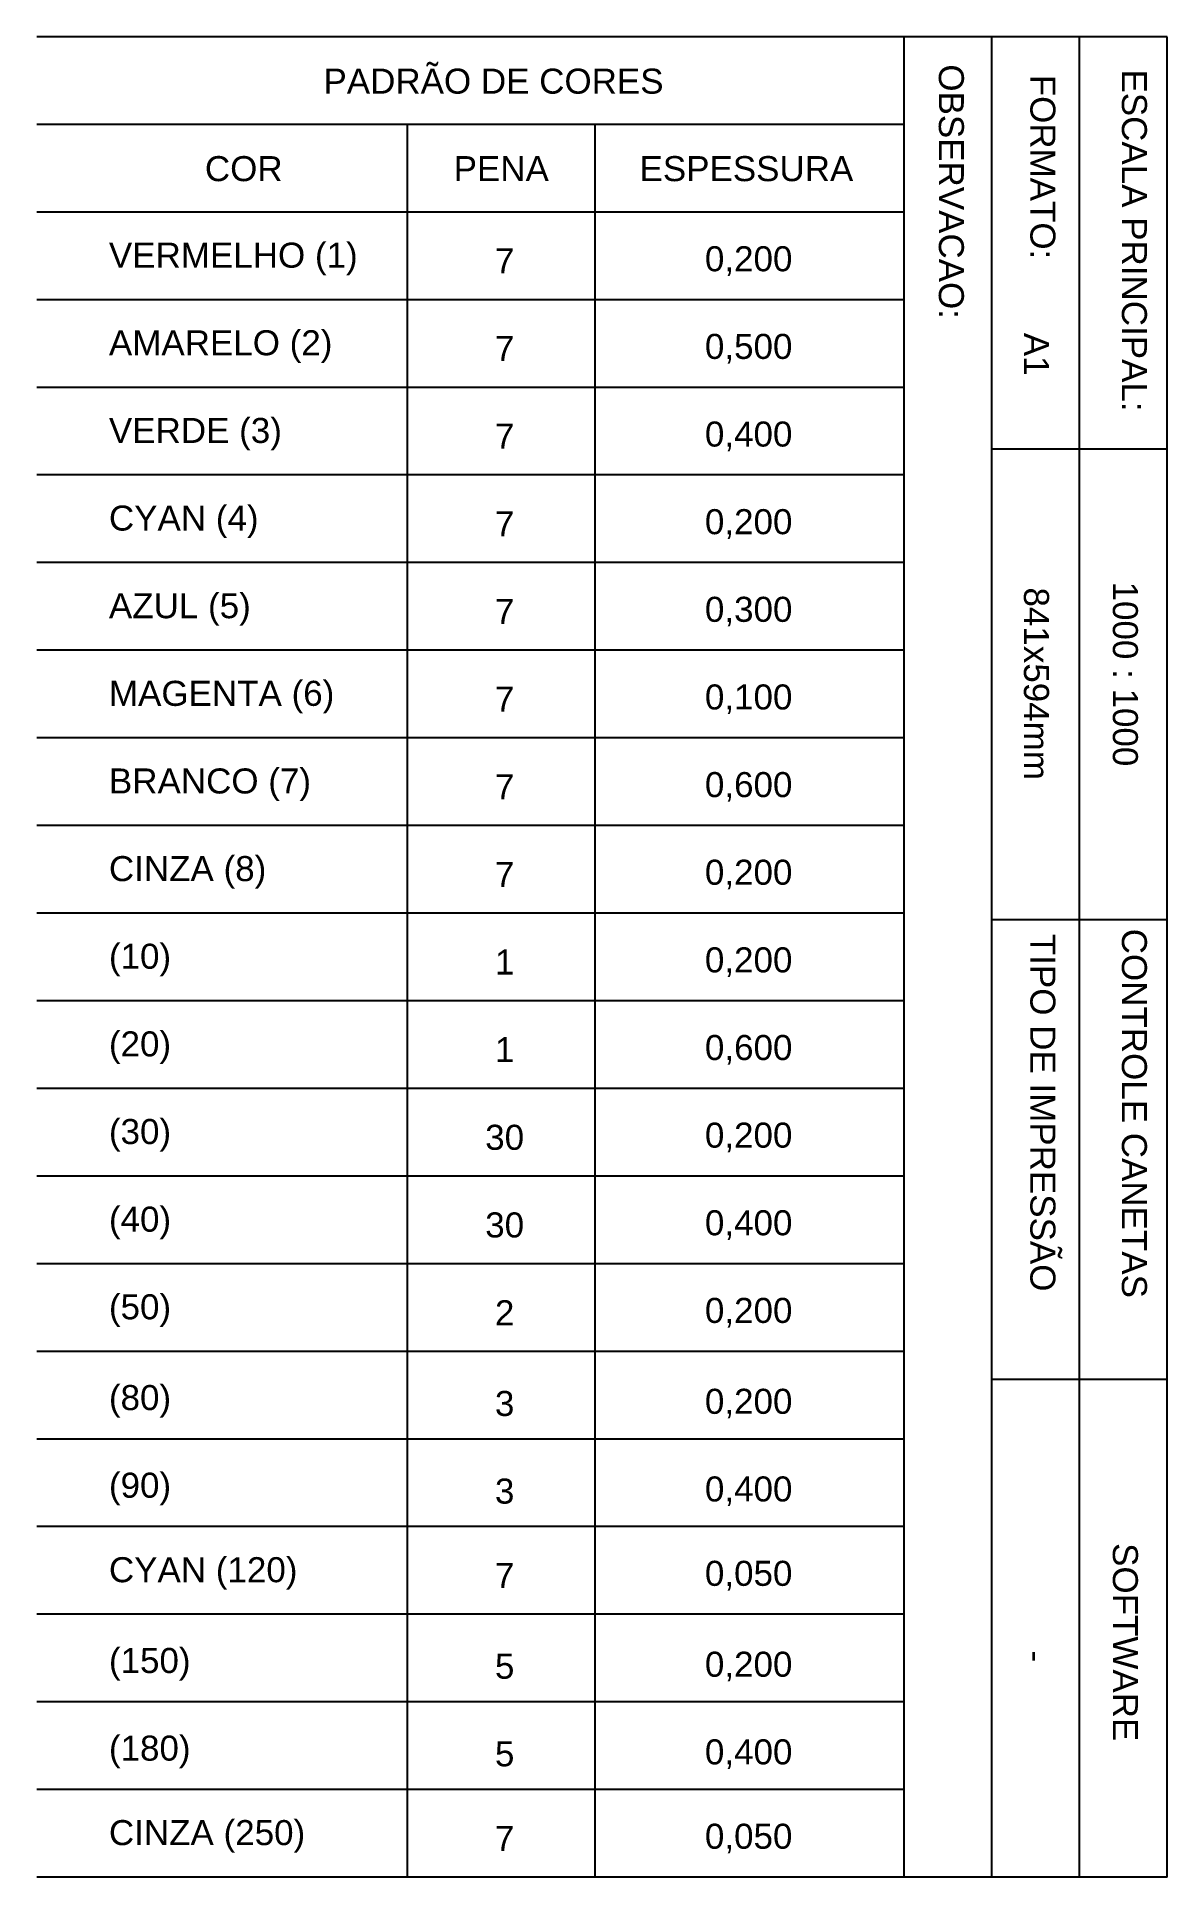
# Model space of a CAD drawing. Extents: x 0 to 90, y 0 to 147.
import ezdxf
from ezdxf.enums import TextEntityAlignment as Align

# ---------------------------------------------------------------- set-up
doc = ezdxf.new("R2010")
doc.units = 0
doc.layers.add('d_pranchas', color=7, linetype='Continuous')
doc.styles.get("Standard").update_dxf_attribs({"font": 'arial.ttf'})

msp = doc.modelspace()

# ---------------------------------------------------------------- linework, layer by layer
at = {"layer": 'd_pranchas', "color": 8}
for p, q in [((90.29, 147), (0, 147)), ((69.29, 0), (69.29, 147)), ((76.29, 0), (76.29, 147)), ((83.29, 0), (83.29, 147)), ((90.29, 0), (90.29, 147)), ((69.29, 140), (0, 140)), ((29.57, 140), (29.57, 0)), ((44.57, 140), (44.57, 0)), ((69.29, 133), (0, 133)), ((69.29, 126), (0, 126)), ((69.29, 119), (0, 119)), ((90.29, 114.06), (76.29, 114.06)), ((69.29, 112), (0, 112)), ((69.29, 105), (0, 105)), ((69.29, 98), (0, 98)), ((69.29, 91), (0, 91)), ((69.29, 84), (0, 84)), ((69.29, 77), (0, 77)), ((90.29, 76.48), (76.29, 76.48)), ((69.29, 70), (0, 70)), ((69.29, 63), (0, 63)), ((69.29, 56), (0, 56)), ((69.29, 49), (0, 49)), ((69.29, 42), (0, 42)), ((90.29, 39.76), (76.29, 39.76)), ((69.29, 35), (0, 35)), ((69.29, 28), (0, 28)), ((69.29, 21), (0, 21)), ((69.29, 14), (0, 14)), ((69.29, 7), (0, 7)), ((69.29, 7), (0, 7)), ((90.29, 0), (0, 0))]:
    msp.add_line(p, q, dxfattribs=at)

# ---------------------------------------------------------------- texts
at = {"layer": 'd_pranchas', "color": 4}
msp.add_text('PADRÃO DE CORES', height=2, dxfattribs=at).set_placement((36.48, 143.72), align=Align.MIDDLE)
at = {"layer": 'd_pranchas', "color": 8}
for s, p in [('OBSERVACAO:', (72.05, 144.8)), ('ESCALA PRINCIPAL:', (86.67, 144.39)), ('FORMATO:', (79.36, 143.97)), ('TIPO DE IMPRESSÃO', (79.36, 75.35)), ('CONTROLE CANETAS', (86.67, 75.76))]:
    msp.add_text(s, height=2, rotation=270, dxfattribs=at).set_placement(p)
for s, p in [('COR', (16.53, 136.47)), ('PENA', (37.1, 136.47)), ('ESPESSURA', (56.68, 136.47))]:
    msp.add_text(s, height=2, dxfattribs=at).set_placement(p, align=Align.MIDDLE_CENTER)
for s, p in [('VERMELHO (1)', (5.76, 128.56)), ('AMARELO (2)', (5.76, 121.56)), ('VERDE (3)', (5.76, 114.56)), ('CYAN (4)', (5.76, 107.56)), ('AZUL (5)', (5.76, 100.56)), ('MAGENTA (6)', (5.76, 93.56)), ('BRANCO (7)', (5.76, 86.56)), ('CINZA (8)', (5.76, 79.56)), ('CYAN (120)', (5.76, 23.56)), ('CINZA (250)', (5.76, 2.56))]:
    msp.add_text(s, height=2, dxfattribs=at).set_placement(p)
for s, p in [('7', (37.37, 129.1)), ('0,200', (56.86, 129.1)), ('7', (37.37, 122.1)), ('0,500', (56.86, 122.1)), ('0,400', (56.86, 115.1)), ('7', (37.37, 115.1)), ('7', (37.37, 108.1)), ('0,200', (56.86, 108.1)), ('7', (37.37, 101.1)), ('0,300', (56.86, 101.1)), ('7', (37.37, 94.1)), ('0,100', (56.86, 94.1)), ('0,600', (56.86, 87.1)), ('7', (37.37, 87.1)), ('7', (37.37, 80.1)), ('0,200', (56.86, 80.1)), ('7', (37.37, 24.1)), ('0,050', (56.86, 24.1)), ('7', (37.37, 3.1)), ('0,050', (56.86, 3.1))]:
    msp.add_text(s, height=2, dxfattribs=at).set_placement(p, align=Align.MIDDLE)
at = {"layer": 'd_pranchas', "color": 4}
for s, p in [('A1', (79.85, 121.65)), ('1000 : 1000', (86.95, 96.11)), ('841x594mm', (79.85, 95.33)), ('SOFTWARE', (86.95, 18.77)), ('-', (79.85, 17.64))]:
    msp.add_text(s, height=2, rotation=270, dxfattribs=at).set_placement(p, align=Align.MIDDLE)
at = {"layer": 'd_pranchas', "color": 10}
msp.add_text('(10)', height=2, dxfattribs=at).set_placement((5.76, 72.56))
for s, p in [('1', (37.37, 73.1)), ('0,200', (56.86, 73.1))]:
    msp.add_text(s, height=2, dxfattribs=at).set_placement(p, align=Align.MIDDLE)
at = {"layer": 'd_pranchas', "color": 20}
msp.add_text('(20)', height=2, dxfattribs=at).set_placement((5.76, 65.56))
for s, p in [('1', (37.37, 66.1)), ('0,600', (56.86, 66.1))]:
    msp.add_text(s, height=2, dxfattribs=at).set_placement(p, align=Align.MIDDLE)
at = {"layer": 'd_pranchas', "color": 30}
msp.add_text('(30)', height=2, dxfattribs=at).set_placement((5.76, 58.56))
for s, p in [('0,200', (56.86, 59.1)), ('30', (37.37, 59.1))]:
    msp.add_text(s, height=2, dxfattribs=at).set_placement(p, align=Align.MIDDLE)
at = {"layer": 'd_pranchas', "color": 40}
msp.add_text('(40)', height=2, dxfattribs=at).set_placement((5.76, 51.56))
for s, p in [('30', (37.37, 52.1)), ('0,400', (56.86, 52.1))]:
    msp.add_text(s, height=2, dxfattribs=at).set_placement(p, align=Align.MIDDLE)
at = {"layer": 'd_pranchas', "color": 50}
msp.add_text('(50)', height=2, dxfattribs=at).set_placement((5.76, 44.56))
for s, p in [('2', (37.37, 45.1)), ('0,200', (56.86, 45.1))]:
    msp.add_text(s, height=2, dxfattribs=at).set_placement(p, align=Align.MIDDLE)
at = {"layer": 'd_pranchas', "color": 80}
msp.add_text('(80)', height=2, dxfattribs=at).set_placement((5.76, 37.31))
for s, p in [('3', (37.37, 37.84)), ('0,200', (56.86, 37.84))]:
    msp.add_text(s, height=2, dxfattribs=at).set_placement(p, align=Align.MIDDLE)
at = {"layer": 'd_pranchas', "color": 90}
msp.add_text('(90)', height=2, dxfattribs=at).set_placement((5.76, 30.31))
for s, p in [('3', (37.37, 30.84)), ('0,400', (56.86, 30.84))]:
    msp.add_text(s, height=2, dxfattribs=at).set_placement(p, align=Align.MIDDLE)
at = {"layer": 'd_pranchas', "color": 150}
msp.add_text('(150)', height=2, dxfattribs=at).set_placement((5.76, 16.31))
for s, p in [('5', (37.37, 16.84)), ('0,200', (56.86, 16.84))]:
    msp.add_text(s, height=2, dxfattribs=at).set_placement(p, align=Align.MIDDLE)
at = {"layer": 'd_pranchas', "color": 180}
msp.add_text('(180)', height=2, dxfattribs=at).set_placement((5.76, 9.31))
for s, p in [('5', (37.37, 9.84)), ('0,400', (56.86, 9.84))]:
    msp.add_text(s, height=2, dxfattribs=at).set_placement(p, align=Align.MIDDLE)

doc.saveas('drawing.dxf')
